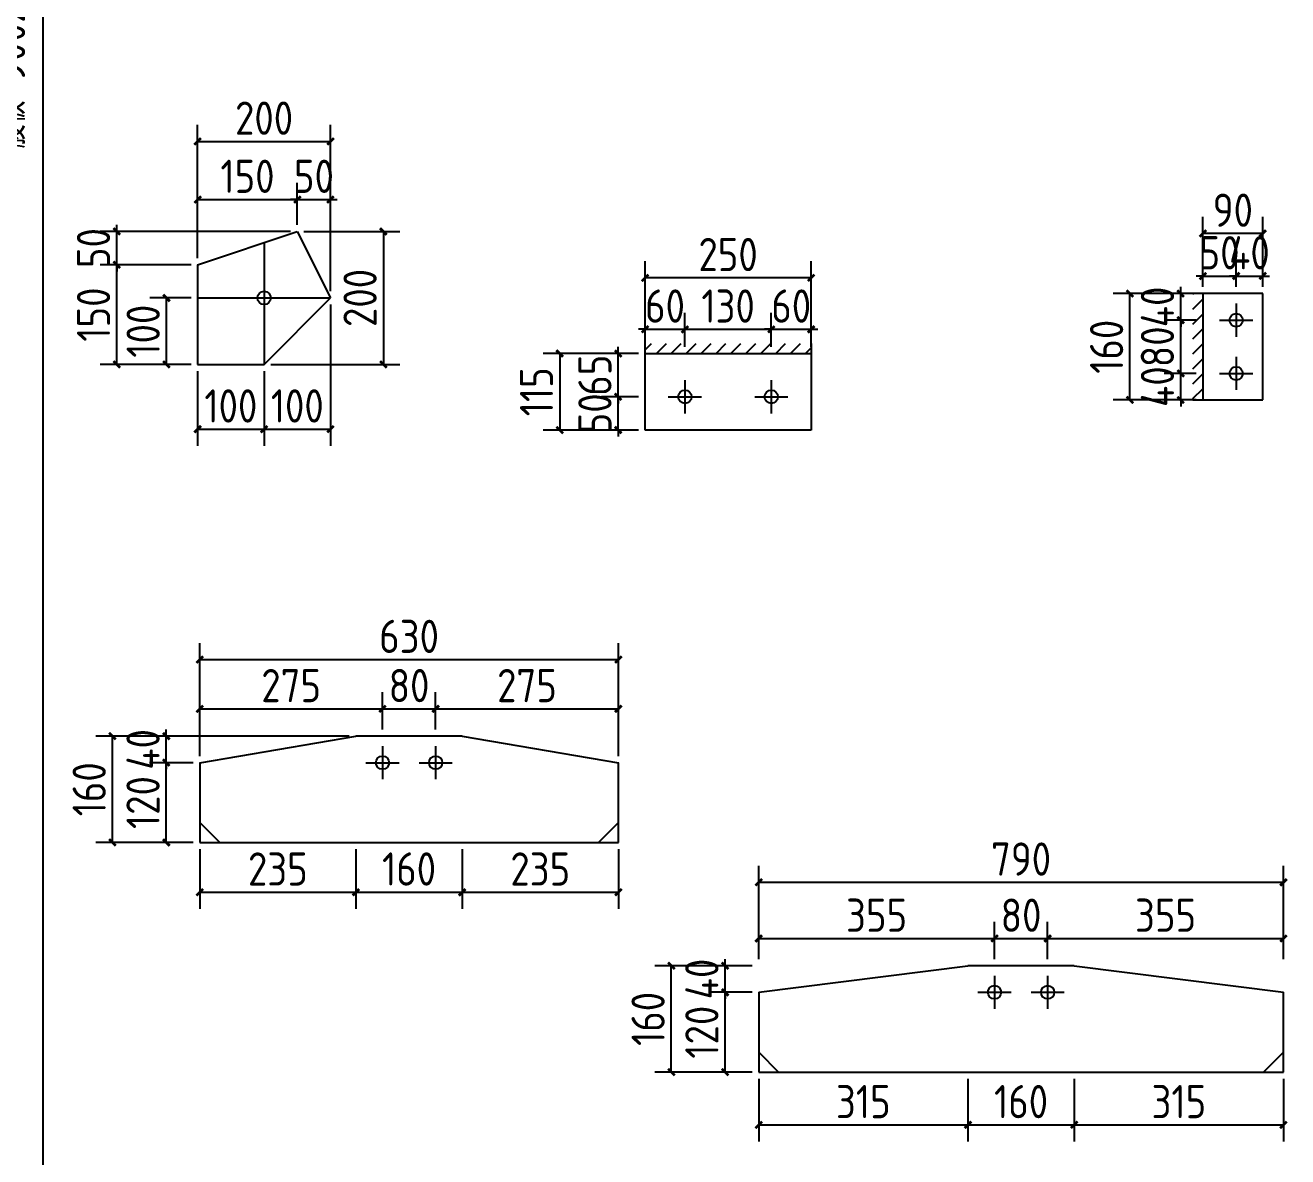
# Model space of a CAD drawing. Extents: x 411778 to 673094, y -11605 to 324395.
# Drawn here: x 463326 to 467127, y 126409 to 129814 of the extents above; entities that cross this region are included whole.
import ezdxf

# ---------------------------------------------------------------- set-up
doc = ezdxf.new("R2010")
doc.units = 0
doc.header["$LTSCALE"] = 1000
doc.header["$MEASUREMENT"] = 0
doc.styles.get("Standard").update_dxf_attribs({"font": 'gbenor.shx', "bigfont": 'gbcbig.shx'})
doc.dimstyles.get("Standard").update_dxf_attribs({"dimscale": 100, "dimtxt": 3.5, "dimasz": 1, "dimexe": 2.5, "dimexo": 3, "dimgap": 1.5, "dimtad": 1, "dimdec": 0, "dimzin": 0, "dimdsep": 46, "dimtxsty": 'Standard', "dimblk": 'ARCHTICK', "dimcen": 0.09, "dimadec": 0, "dimazin": 0, "dimtfac": 1, "dimtdec": 0, "dimtix": 1, "dimtmove": 2, "dimatfit": 3, "dimfxl": 1, "dimtolj": 1, "dimtzin": 0, "dimarcsym": 0})
pattern_1 = [(45, (0, 0), (-22.4506403, 22.4506403), [])]

# ---------------------------------------------------------------- blocks, each defined once
blk = doc.blocks.new('_ArchTick')
at = {"color": 0, "linetype": 'ByBlock', "const_width": 0.4}
blk.add_lwpolyline([(-0.5, -0.5), (0.5, 0.5)], dxfattribs=at)
blk = doc.blocks.new('*D647')
at = {"color": 3, "lineweight": -2}
for p, q in [((462861.5, 134162.5), (463479.5, 134162.5)), ((463379.5, 134162.5), (463379.5, 125160.5)), ((462861.5, 125160.5), (463479.5, 125160.5))]:
    blk.add_line(p, q, dxfattribs=at)
at = {"layer": 'Defpoints', "color": 0}
for p in [(462811.5, 134162.5), (462811.5, 125160.5), (463379.5, 125160.5)]:
    blk.add_point(p, dxfattribs=at)
at = {"color": 3, "lineweight": -2, "xscale": 40, "yscale": 40, "zscale": 40}
for p, rotation in [((463379.5, 134162.5), 90), ((463379.5, 125160.5), 270)]:
    blk.add_blockref('_ArchTick', p, dxfattribs=dict(at, rotation=rotation))
at = {"color": 0, "insert": (463276.2, 129661.5), "char_height": 100, "attachment_point": 5, "rotation": 90}
blk.add_mtext('\\A1;腹板 9002', dxfattribs=at)
blk = doc.blocks.new('*D739')
at = {"color": 3, "lineweight": -2}
for p, q in [((463825.5, 128993.5), (463701.5, 128993.5)), ((463751.5, 128793.5), (463751.5, 128993.5)), ((463825.5, 128793.5), (463701.5, 128793.5))]:
    blk.add_line(p, q, dxfattribs=at)
at = {"layer": 'Defpoints', "color": 0}
for p in [(463751.5, 128993.5), (463845.5, 128993.5), (463845.5, 128793.5)]:
    blk.add_point(p, dxfattribs=at)
at = {"color": 3, "lineweight": -2, "xscale": 20, "yscale": 20, "zscale": 20}
for p, rotation in [((463751.5, 128993.5), 90), ((463751.5, 128793.5), 270)]:
    blk.add_blockref('_ArchTick', p, dxfattribs=dict(at, rotation=rotation))
at = {"color": 0, "insert": (463681.5, 128893.5), "char_height": 100, "attachment_point": 5, "rotation": 90}
blk.add_mtext('\\A1;100', dxfattribs=at)
blk = doc.blocks.new('*D740')
at = {"color": 3, "lineweight": -2}
for p, q in [((463825.5, 129093.5), (463552, 129093.5)), ((463602, 128793.5), (463602, 129093.5)), ((463825.5, 128793.5), (463552, 128793.5))]:
    blk.add_line(p, q, dxfattribs=at)
at = {"layer": 'Defpoints', "color": 0}
for p in [(463602, 129093.5), (463845.5, 129093.5), (463845.5, 128793.5)]:
    blk.add_point(p, dxfattribs=at)
at = {"color": 3, "lineweight": -2, "xscale": 20, "yscale": 20, "zscale": 20}
for p, rotation in [((463602, 129093.5), 90), ((463602, 128793.5), 270)]:
    blk.add_blockref('_ArchTick', p, dxfattribs=dict(at, rotation=rotation))
at = {"color": 0, "insert": (463532, 128943.5), "char_height": 100, "attachment_point": 5, "rotation": 90}
blk.add_mtext('\\A1;150', dxfattribs=at)
blk = doc.blocks.new('*D735')
at = {"color": 3, "lineweight": -2}
for p, q in [((463845.5, 129113.5), (463845.5, 129339.5)), ((464145.5, 129213.5), (464145.5, 129339.5)), ((463845.5, 129289.5), (464145.5, 129289.5))]:
    blk.add_line(p, q, dxfattribs=at)
at = {"layer": 'Defpoints', "color": 0}
for p in [(464145.5, 129289.5), (464145.5, 129193.5), (463845.5, 129093.5)]:
    blk.add_point(p, dxfattribs=at)
at = {"color": 3, "lineweight": -2, "xscale": 20, "yscale": 20, "zscale": 20, "rotation": 180}
blk.add_blockref('_ArchTick', (463845.5, 129289.5), dxfattribs=at)
at = {"color": 3, "lineweight": -2, "xscale": 20, "yscale": 20, "zscale": 20}
blk.add_blockref('_ArchTick', (464145.5, 129289.5), dxfattribs=at)
at = {"color": 0, "insert": (463995.5, 129359.5), "char_height": 100, "attachment_point": 5}
blk.add_mtext('\\A1;150', dxfattribs=at)
blk = doc.blocks.new('*D736')
at = {"color": 3, "lineweight": -2}
for p, q in [((464145.5, 129213.5), (464145.5, 129339.5)), ((464245.5, 129213.5), (464245.5, 129339.5)), ((464145.5, 129289.5), (464125.5, 129289.5)), ((464145.5, 129289.5), (464245.5, 129289.5)), ((464245.5, 129289.5), (464265.5, 129289.5))]:
    blk.add_line(p, q, dxfattribs=at)
at = {"layer": 'Defpoints', "color": 0}
for p in [(464245.5, 129289.5), (464145.5, 129193.5), (464245.5, 129193.5)]:
    blk.add_point(p, dxfattribs=at)
at = {"color": 3, "lineweight": -2, "xscale": 20, "yscale": 20, "zscale": 20}
blk.add_blockref('_ArchTick', (464145.5, 129289.5), dxfattribs=at)
at = {"color": 3, "lineweight": -2, "xscale": 20, "yscale": 20, "zscale": 20, "rotation": 180}
blk.add_blockref('_ArchTick', (464245.5, 129289.5), dxfattribs=at)
at = {"color": 0, "insert": (464195.5, 129359.5), "char_height": 100, "attachment_point": 5}
blk.add_mtext('\\A1;50', dxfattribs=at)
blk = doc.blocks.new('*D737')
at = {"color": 3, "lineweight": -2}
for p, q in [((464165.5, 129193.5), (464454.5, 129193.5)), ((464404.5, 129193.5), (464404.5, 128793.5)), ((464065.5, 128793.5), (464454.5, 128793.5))]:
    blk.add_line(p, q, dxfattribs=at)
at = {"layer": 'Defpoints', "color": 0}
for p in [(464145.5, 129193.5), (464045.5, 128793.5), (464404.5, 128793.5)]:
    blk.add_point(p, dxfattribs=at)
at = {"color": 3, "lineweight": -2, "xscale": 20, "yscale": 20, "zscale": 20}
for p, rotation in [((464404.5, 129193.5), 90), ((464404.5, 128793.5), 270)]:
    blk.add_blockref('_ArchTick', p, dxfattribs=dict(at, rotation=rotation))
at = {"color": 0, "insert": (464334.5, 128993.5), "char_height": 100, "attachment_point": 5, "rotation": 90}
blk.add_mtext('\\A1;200', dxfattribs=at)
blk = doc.blocks.new('*D733')
at = {"color": 3, "lineweight": -2}
for p, q in [((463845.5, 128773.5), (463845.5, 128548.5)), ((464045.5, 128773.5), (464045.5, 128548.5)), ((463845.5, 128598.5), (464045.5, 128598.5))]:
    blk.add_line(p, q, dxfattribs=at)
at = {"layer": 'Defpoints', "color": 0}
for p in [(463845.5, 128793.5), (464045.5, 128793.5), (464045.5, 128598.5)]:
    blk.add_point(p, dxfattribs=at)
at = {"color": 3, "lineweight": -2, "xscale": 20, "yscale": 20, "zscale": 20, "rotation": 180}
blk.add_blockref('_ArchTick', (463845.5, 128598.5), dxfattribs=at)
at = {"color": 3, "lineweight": -2, "xscale": 20, "yscale": 20, "zscale": 20}
blk.add_blockref('_ArchTick', (464045.5, 128598.5), dxfattribs=at)
at = {"color": 0, "insert": (463945.5, 128668.5), "char_height": 100, "attachment_point": 5}
blk.add_mtext('\\A1;100', dxfattribs=at)
blk = doc.blocks.new('*D738')
at = {"color": 3, "lineweight": -2}
for p, q in [((464245.5, 128973.5), (464245.5, 128548.5)), ((464045.5, 128773.5), (464045.5, 128548.5)), ((464045.5, 128598.5), (464245.5, 128598.5))]:
    blk.add_line(p, q, dxfattribs=at)
at = {"layer": 'Defpoints', "color": 0}
for p in [(464245.5, 128993.5), (464045.5, 128793.5), (464245.5, 128598.5)]:
    blk.add_point(p, dxfattribs=at)
at = {"color": 3, "lineweight": -2, "xscale": 20, "yscale": 20, "zscale": 20, "rotation": 180}
blk.add_blockref('_ArchTick', (464045.5, 128598.5), dxfattribs=at)
at = {"color": 3, "lineweight": -2, "xscale": 20, "yscale": 20, "zscale": 20}
blk.add_blockref('_ArchTick', (464245.5, 128598.5), dxfattribs=at)
at = {"color": 0, "insert": (464145.5, 128668.5), "char_height": 100, "attachment_point": 5}
blk.add_mtext('\\A1;100', dxfattribs=at)
blk = doc.blocks.new('*D734')
at = {"color": 3, "lineweight": -2}
for p, q in [((463845.5, 129113.5), (463845.5, 129514.5)), ((464245.5, 129013.5), (464245.5, 129514.5)), ((463845.5, 129464.5), (464245.5, 129464.5))]:
    blk.add_line(p, q, dxfattribs=at)
at = {"layer": 'Defpoints', "color": 0}
for p in [(464245.5, 129464.5), (463845.5, 129093.5), (464245.5, 128993.5)]:
    blk.add_point(p, dxfattribs=at)
at = {"color": 3, "lineweight": -2, "xscale": 20, "yscale": 20, "zscale": 20, "rotation": 180}
blk.add_blockref('_ArchTick', (463845.5, 129464.5), dxfattribs=at)
at = {"color": 3, "lineweight": -2, "xscale": 20, "yscale": 20, "zscale": 20}
blk.add_blockref('_ArchTick', (464245.5, 129464.5), dxfattribs=at)
at = {"color": 0, "insert": (464045.5, 129534.5), "char_height": 100, "attachment_point": 5}
blk.add_mtext('\\A1;200', dxfattribs=at)
blk = doc.blocks.new('*D741')
at = {"color": 3, "lineweight": -2}
for p, q in [((464125.5, 129193.5), (463552, 129193.5)), ((463602, 129193.5), (463602, 129213.5)), ((463602, 129093.5), (463602, 129193.5)), ((463825.5, 129093.5), (463552, 129093.5)), ((463602, 129093.5), (463602, 129073.5))]:
    blk.add_line(p, q, dxfattribs=at)
at = {"layer": 'Defpoints', "color": 0}
for p in [(463602, 129193.5), (464145.5, 129193.5), (463845.5, 129093.5)]:
    blk.add_point(p, dxfattribs=at)
at = {"color": 3, "lineweight": -2, "xscale": 20, "yscale": 20, "zscale": 20}
for p, rotation in [((463602, 129193.5), 270), ((463602, 129093.5), 90)]:
    blk.add_blockref('_ArchTick', p, dxfattribs=dict(at, rotation=rotation))
at = {"color": 0, "insert": (463532, 129143.5), "char_height": 100, "attachment_point": 5, "rotation": 90}
blk.add_mtext('\\A1;50', dxfattribs=at)
blk = doc.blocks.new('*D758')
at = {"color": 3, "lineweight": -2}
for p, q in [((465111.5, 128696.1), (465111.5, 128716.1)), ((465172.5, 128696.1), (465061.5, 128696.1)), ((465111.5, 128596.1), (465111.5, 128696.1)), ((465172.5, 128596.1), (465061.5, 128596.1)), ((465111.5, 128596.1), (465111.5, 128576.1))]:
    blk.add_line(p, q, dxfattribs=at)
at = {"layer": 'Defpoints', "color": 0}
for p in [(465111.5, 128696.1), (465192.5, 128696.1), (465192.5, 128596.1)]:
    blk.add_point(p, dxfattribs=at)
at = {"color": 3, "lineweight": -2, "xscale": 20, "yscale": 20, "zscale": 20}
for p, rotation in [((465111.5, 128696.1), 270), ((465111.5, 128596.1), 90)]:
    blk.add_blockref('_ArchTick', p, dxfattribs=dict(at, rotation=rotation))
at = {"color": 0, "insert": (465041.5, 128646.1), "char_height": 100, "attachment_point": 5, "rotation": 90}
blk.add_mtext('\\A1;50', dxfattribs=at)
blk = doc.blocks.new('*D759')
at = {"color": 3, "lineweight": -2}
for p, q in [((465172.5, 128826.1), (465061.5, 128826.1)), ((465111.5, 128826.1), (465111.5, 128846.1)), ((465111.5, 128696.1), (465111.5, 128826.1)), ((465172.5, 128696.1), (465061.5, 128696.1)), ((465111.5, 128696.1), (465111.5, 128676.1))]:
    blk.add_line(p, q, dxfattribs=at)
at = {"layer": 'Defpoints', "color": 0}
for p in [(465111.5, 128826.1), (465192.5, 128826.1), (465192.5, 128696.1)]:
    blk.add_point(p, dxfattribs=at)
at = {"color": 3, "lineweight": -2, "xscale": 20, "yscale": 20, "zscale": 20}
for p, rotation in [((465111.5, 128826.1), 270), ((465111.5, 128696.1), 90)]:
    blk.add_blockref('_ArchTick', p, dxfattribs=dict(at, rotation=rotation))
at = {"color": 0, "insert": (465041.5, 128761.1), "char_height": 100, "attachment_point": 5, "rotation": 90}
blk.add_mtext('\\A1;65', dxfattribs=at)
blk = doc.blocks.new('*D760')
at = {"color": 3, "lineweight": -2}
for p, q in [((465172.5, 128826.1), (464885.5, 128826.1)), ((464935.5, 128826.1), (464935.5, 128596.1)), ((465172.5, 128596.1), (464885.5, 128596.1))]:
    blk.add_line(p, q, dxfattribs=at)
at = {"layer": 'Defpoints', "color": 0}
for p in [(465192.5, 128826.1), (464935.5, 128596.1), (465192.5, 128596.1)]:
    blk.add_point(p, dxfattribs=at)
at = {"color": 3, "lineweight": -2, "xscale": 20, "yscale": 20, "zscale": 20}
for p, rotation in [((464935.5, 128826.1), 90), ((464935.5, 128596.1), 270)]:
    blk.add_blockref('_ArchTick', p, dxfattribs=dict(at, rotation=rotation))
at = {"color": 0, "insert": (464865.5, 128711.1), "char_height": 100, "attachment_point": 5, "rotation": 90}
blk.add_mtext('\\A1;115', dxfattribs=at)
blk = doc.blocks.new('*D756')
at = {"color": 3, "lineweight": -2}
for p, q in [((465192.5, 128846.1), (465192.5, 128949.1)), ((465312.5, 128846.1), (465312.5, 128949.1)), ((465192.5, 128899.1), (465172.5, 128899.1)), ((465192.5, 128899.1), (465312.5, 128899.1)), ((465312.5, 128899.1), (465332.5, 128899.1))]:
    blk.add_line(p, q, dxfattribs=at)
at = {"layer": 'Defpoints', "color": 0}
for p in [(465312.5, 128899.1), (465192.5, 128826.1), (465312.5, 128826.1)]:
    blk.add_point(p, dxfattribs=at)
at = {"color": 3, "lineweight": -2, "xscale": 20, "yscale": 20, "zscale": 20}
blk.add_blockref('_ArchTick', (465192.5, 128899.1), dxfattribs=at)
at = {"color": 3, "lineweight": -2, "xscale": 20, "yscale": 20, "zscale": 20, "rotation": 180}
blk.add_blockref('_ArchTick', (465312.5, 128899.1), dxfattribs=at)
at = {"color": 0, "insert": (465252.5, 128969.1), "char_height": 100, "attachment_point": 5}
blk.add_mtext('\\A1;60', dxfattribs=at)
blk = doc.blocks.new('*D757')
at = {"color": 3, "lineweight": -2}
for p, q in [((465312.5, 128846.1), (465312.5, 128949.1)), ((465572.5, 128846.1), (465572.5, 128949.1)), ((465312.5, 128899.1), (465572.5, 128899.1))]:
    blk.add_line(p, q, dxfattribs=at)
at = {"layer": 'Defpoints', "color": 0}
for p in [(465572.5, 128899.1), (465312.5, 128826.1), (465572.5, 128826.1)]:
    blk.add_point(p, dxfattribs=at)
at = {"color": 3, "lineweight": -2, "xscale": 20, "yscale": 20, "zscale": 20, "rotation": 180}
blk.add_blockref('_ArchTick', (465312.5, 128899.1), dxfattribs=at)
at = {"color": 3, "lineweight": -2, "xscale": 20, "yscale": 20, "zscale": 20}
blk.add_blockref('_ArchTick', (465572.5, 128899.1), dxfattribs=at)
at = {"color": 0, "insert": (465442.5, 128969.1), "char_height": 100, "attachment_point": 5}
blk.add_mtext('\\A1;130', dxfattribs=at)
blk = doc.blocks.new('*D761')
at = {"color": 3, "lineweight": -2}
for p, q in [((465572.5, 128846.1), (465572.5, 128949.1)), ((465692.5, 128846.1), (465692.5, 128949.1)), ((465572.5, 128899.1), (465552.5, 128899.1)), ((465572.5, 128899.1), (465692.5, 128899.1)), ((465692.5, 128899.1), (465712.5, 128899.1))]:
    blk.add_line(p, q, dxfattribs=at)
at = {"layer": 'Defpoints', "color": 0}
for p in [(465692.5, 128899.1), (465572.5, 128826.1), (465692.5, 128826.1)]:
    blk.add_point(p, dxfattribs=at)
at = {"color": 3, "lineweight": -2, "xscale": 20, "yscale": 20, "zscale": 20}
blk.add_blockref('_ArchTick', (465572.5, 128899.1), dxfattribs=at)
at = {"color": 3, "lineweight": -2, "xscale": 20, "yscale": 20, "zscale": 20, "rotation": 180}
blk.add_blockref('_ArchTick', (465692.5, 128899.1), dxfattribs=at)
at = {"color": 0, "insert": (465632.5, 128969.1), "char_height": 100, "attachment_point": 5}
blk.add_mtext('\\A1;60', dxfattribs=at)
blk = doc.blocks.new('*D762')
at = {"color": 3, "lineweight": -2}
for p, q in [((465192.5, 128846.1), (465192.5, 129104.1)), ((465692.5, 128846.1), (465692.5, 129104.1)), ((465692.5, 129054.1), (465192.5, 129054.1))]:
    blk.add_line(p, q, dxfattribs=at)
at = {"layer": 'Defpoints', "color": 0}
for p in [(465192.5, 129054.1), (465192.5, 128826.1), (465692.5, 128826.1)]:
    blk.add_point(p, dxfattribs=at)
at = {"color": 3, "lineweight": -2, "xscale": 20, "yscale": 20, "zscale": 20, "rotation": 180}
blk.add_blockref('_ArchTick', (465192.5, 129054.1), dxfattribs=at)
at = {"color": 3, "lineweight": -2, "xscale": 20, "yscale": 20, "zscale": 20}
blk.add_blockref('_ArchTick', (465692.5, 129054.1), dxfattribs=at)
at = {"color": 0, "insert": (465442.5, 129124.1), "char_height": 100, "attachment_point": 5}
blk.add_mtext('\\A1;250', dxfattribs=at)
blk = doc.blocks.new('*D772')
at = {"color": 3, "lineweight": -2}
for p, q in [((466805, 128766.5), (466805, 128786.5)), ((466852, 128766.5), (466755, 128766.5)), ((466805, 128686.5), (466805, 128766.5)), ((466852, 128686.5), (466755, 128686.5)), ((466805, 128686.5), (466805, 128666.5))]:
    blk.add_line(p, q, dxfattribs=at)
at = {"layer": 'Defpoints', "color": 0}
for p in [(466805, 128766.5), (466872, 128766.5), (466872, 128686.5)]:
    blk.add_point(p, dxfattribs=at)
at = {"color": 3, "lineweight": -2, "xscale": 20, "yscale": 20, "zscale": 20}
for p, rotation in [((466805, 128766.5), 270), ((466805, 128686.5), 90)]:
    blk.add_blockref('_ArchTick', p, dxfattribs=dict(at, rotation=rotation))
at = {"color": 0, "insert": (466735, 128726.5), "char_height": 100, "attachment_point": 5, "rotation": 90}
blk.add_mtext('\\A1;40', dxfattribs=at)
blk = doc.blocks.new('*D770')
at = {"color": 3, "lineweight": -2}
for p, q in [((466852, 128926.5), (466755, 128926.5)), ((466805, 128766.5), (466805, 128926.5)), ((466852, 128766.5), (466755, 128766.5))]:
    blk.add_line(p, q, dxfattribs=at)
at = {"layer": 'Defpoints', "color": 0}
for p in [(466805, 128926.5), (466872, 128926.5), (466872, 128766.5)]:
    blk.add_point(p, dxfattribs=at)
at = {"color": 3, "lineweight": -2, "xscale": 20, "yscale": 20, "zscale": 20}
for p, rotation in [((466805, 128926.5), 90), ((466805, 128766.5), 270)]:
    blk.add_blockref('_ArchTick', p, dxfattribs=dict(at, rotation=rotation))
at = {"color": 0, "insert": (466735, 128846.5), "char_height": 100, "attachment_point": 5, "rotation": 90}
blk.add_mtext('\\A1;80', dxfattribs=at)
blk = doc.blocks.new('*D773')
at = {"color": 3, "lineweight": -2}
for p, q in [((466852, 129006.5), (466755, 129006.5)), ((466805, 129006.5), (466805, 129026.5)), ((466805, 128926.5), (466805, 129006.5)), ((466852, 128926.5), (466755, 128926.5)), ((466805, 128926.5), (466805, 128906.5))]:
    blk.add_line(p, q, dxfattribs=at)
at = {"layer": 'Defpoints', "color": 0}
for p in [(466805, 129006.5), (466872, 129006.5), (466872, 128926.5)]:
    blk.add_point(p, dxfattribs=at)
at = {"color": 3, "lineweight": -2, "xscale": 20, "yscale": 20, "zscale": 20}
for p, rotation in [((466805, 129006.5), 270), ((466805, 128926.5), 90)]:
    blk.add_blockref('_ArchTick', p, dxfattribs=dict(at, rotation=rotation))
at = {"color": 0, "insert": (466735, 128966.5), "char_height": 100, "attachment_point": 5, "rotation": 90}
blk.add_mtext('\\A1;40', dxfattribs=at)
blk = doc.blocks.new('*D774')
at = {"color": 3, "lineweight": -2}
for p, q in [((466852, 129006.5), (466602, 129006.5)), ((466652, 128686.5), (466652, 129006.5)), ((466852, 128686.5), (466602, 128686.5))]:
    blk.add_line(p, q, dxfattribs=at)
at = {"layer": 'Defpoints', "color": 0}
for p in [(466652, 129006.5), (466872, 129006.5), (466872, 128686.5)]:
    blk.add_point(p, dxfattribs=at)
at = {"color": 3, "lineweight": -2, "xscale": 20, "yscale": 20, "zscale": 20}
for p, rotation in [((466652, 129006.5), 90), ((466652, 128686.5), 270)]:
    blk.add_blockref('_ArchTick', p, dxfattribs=dict(at, rotation=rotation))
at = {"color": 0, "insert": (466582, 128846.5), "char_height": 100, "attachment_point": 5, "rotation": 90}
blk.add_mtext('\\A1;160', dxfattribs=at)
blk = doc.blocks.new('*D771')
at = {"color": 3, "lineweight": -2}
for p, q in [((466872, 129026.5), (466872, 129109.5)), ((466972, 129026.5), (466972, 129109.5)), ((466872, 129059.5), (466852, 129059.5)), ((466872, 129059.5), (466972, 129059.5)), ((466972, 129059.5), (466992, 129059.5))]:
    blk.add_line(p, q, dxfattribs=at)
at = {"layer": 'Defpoints', "color": 0}
for p in [(466972, 129059.5), (466872, 129006.5), (466972, 129006.5)]:
    blk.add_point(p, dxfattribs=at)
at = {"color": 3, "lineweight": -2, "xscale": 20, "yscale": 20, "zscale": 20}
blk.add_blockref('_ArchTick', (466872, 129059.5), dxfattribs=at)
at = {"color": 3, "lineweight": -2, "xscale": 20, "yscale": 20, "zscale": 20, "rotation": 180}
blk.add_blockref('_ArchTick', (466972, 129059.5), dxfattribs=at)
at = {"color": 0, "insert": (466922, 129129.5), "char_height": 100, "attachment_point": 5}
blk.add_mtext('\\A1;50', dxfattribs=at)
blk = doc.blocks.new('*D775')
at = {"color": 3, "lineweight": -2}
for p, q in [((466972, 129026.5), (466972, 129109.5)), ((467052, 129026.5), (467052, 129109.5)), ((466972, 129059.5), (466952, 129059.5)), ((466972, 129059.5), (467052, 129059.5)), ((467052, 129059.5), (467072, 129059.5))]:
    blk.add_line(p, q, dxfattribs=at)
at = {"layer": 'Defpoints', "color": 0}
for p in [(467052, 129059.5), (466972, 129006.5), (467052, 129006.5)]:
    blk.add_point(p, dxfattribs=at)
at = {"color": 3, "lineweight": -2, "xscale": 20, "yscale": 20, "zscale": 20}
blk.add_blockref('_ArchTick', (466972, 129059.5), dxfattribs=at)
at = {"color": 3, "lineweight": -2, "xscale": 20, "yscale": 20, "zscale": 20, "rotation": 180}
blk.add_blockref('_ArchTick', (467052, 129059.5), dxfattribs=at)
at = {"color": 0, "insert": (467012, 129129.5), "char_height": 100, "attachment_point": 5}
blk.add_mtext('\\A1;40', dxfattribs=at)
blk = doc.blocks.new('*D776')
at = {"color": 3, "lineweight": -2}
for p, q in [((466872, 129026.5), (466872, 129237.5)), ((467052, 129026.5), (467052, 129237.5)), ((467052, 129187.5), (466872, 129187.5))]:
    blk.add_line(p, q, dxfattribs=at)
at = {"layer": 'Defpoints', "color": 0}
for p in [(466872, 129187.5), (466872, 129006.5), (467052, 129006.5)]:
    blk.add_point(p, dxfattribs=at)
at = {"color": 3, "lineweight": -2, "xscale": 20, "yscale": 20, "zscale": 20, "rotation": 180}
blk.add_blockref('_ArchTick', (466872, 129187.5), dxfattribs=at)
at = {"color": 3, "lineweight": -2, "xscale": 20, "yscale": 20, "zscale": 20}
blk.add_blockref('_ArchTick', (467052, 129187.5), dxfattribs=at)
at = {"color": 0, "insert": (466962, 129257.5), "char_height": 100, "attachment_point": 5}
blk.add_mtext('\\A1;90', dxfattribs=at)
blk = doc.blocks.new('*D2388')
at = {"color": 3, "lineweight": -2}
for p, q in [((463832, 127595), (463701, 127595)), ((463751, 127355), (463751, 127595)), ((463832, 127355), (463701, 127355))]:
    blk.add_line(p, q, dxfattribs=at)
at = {"layer": 'Defpoints', "color": 0}
for p in [(463751, 127595), (463852, 127595), (463852, 127355)]:
    blk.add_point(p, dxfattribs=at)
at = {"color": 3, "lineweight": -2, "xscale": 20, "yscale": 20, "zscale": 20}
for p, rotation in [((463751, 127595), 90), ((463751, 127355), 270)]:
    blk.add_blockref('_ArchTick', p, dxfattribs=dict(at, rotation=rotation))
at = {"color": 0, "insert": (463681, 127475), "char_height": 100, "attachment_point": 5, "rotation": 90}
blk.add_mtext('\\A1;120', dxfattribs=at)
blk = doc.blocks.new('*D2389')
at = {"color": 3, "lineweight": -2}
for p, q in [((464302, 127675), (463701, 127675)), ((463751, 127675), (463751, 127695)), ((463751, 127595), (463751, 127675)), ((463832, 127595), (463701, 127595)), ((463751, 127595), (463751, 127575))]:
    blk.add_line(p, q, dxfattribs=at)
at = {"layer": 'Defpoints', "color": 0}
for p in [(463751, 127675), (464322, 127675), (463852, 127595)]:
    blk.add_point(p, dxfattribs=at)
at = {"color": 3, "lineweight": -2, "xscale": 20, "yscale": 20, "zscale": 20}
for p, rotation in [((463751, 127675), 270), ((463751, 127595), 90)]:
    blk.add_blockref('_ArchTick', p, dxfattribs=dict(at, rotation=rotation))
at = {"color": 0, "insert": (463681, 127635), "char_height": 100, "attachment_point": 5, "rotation": 90}
blk.add_mtext('\\A1;40', dxfattribs=at)
blk = doc.blocks.new('*D2383')
at = {"color": 3, "lineweight": -2}
for p, q in [((463852, 127695), (463852, 127807)), ((464402, 127695), (464402, 127807)), ((463852, 127757), (464402, 127757))]:
    blk.add_line(p, q, dxfattribs=at)
at = {"layer": 'Defpoints', "color": 0}
for p in [(464402, 127757), (463852, 127675), (464402, 127675)]:
    blk.add_point(p, dxfattribs=at)
at = {"color": 3, "lineweight": -2, "xscale": 20, "yscale": 20, "zscale": 20, "rotation": 180}
blk.add_blockref('_ArchTick', (463852, 127757), dxfattribs=at)
at = {"color": 3, "lineweight": -2, "xscale": 20, "yscale": 20, "zscale": 20}
blk.add_blockref('_ArchTick', (464402, 127757), dxfattribs=at)
at = {"color": 0, "insert": (464127, 127827), "char_height": 100, "attachment_point": 5}
blk.add_mtext('\\A1;275', dxfattribs=at)
blk = doc.blocks.new('*D2384')
at = {"color": 3, "lineweight": -2}
for p, q in [((464402, 127695), (464402, 127807)), ((464562, 127695), (464562, 127807)), ((464402, 127757), (464562, 127757))]:
    blk.add_line(p, q, dxfattribs=at)
at = {"layer": 'Defpoints', "color": 0}
for p in [(464562, 127757), (464402, 127675), (464562, 127675)]:
    blk.add_point(p, dxfattribs=at)
at = {"color": 3, "lineweight": -2, "xscale": 20, "yscale": 20, "zscale": 20, "rotation": 180}
blk.add_blockref('_ArchTick', (464402, 127757), dxfattribs=at)
at = {"color": 3, "lineweight": -2, "xscale": 20, "yscale": 20, "zscale": 20}
blk.add_blockref('_ArchTick', (464562, 127757), dxfattribs=at)
at = {"color": 0, "insert": (464482, 127827), "char_height": 100, "attachment_point": 5}
blk.add_mtext('\\A1;80', dxfattribs=at)
blk = doc.blocks.new('*D2385')
at = {"color": 3, "lineweight": -2}
for p, q in [((464562, 127695), (464562, 127807)), ((465112, 127615), (465112, 127807)), ((464562, 127757), (465112, 127757))]:
    blk.add_line(p, q, dxfattribs=at)
at = {"layer": 'Defpoints', "color": 0}
for p in [(465112, 127757), (464562, 127675), (465112, 127595)]:
    blk.add_point(p, dxfattribs=at)
at = {"color": 3, "lineweight": -2, "xscale": 20, "yscale": 20, "zscale": 20, "rotation": 180}
blk.add_blockref('_ArchTick', (464562, 127757), dxfattribs=at)
at = {"color": 3, "lineweight": -2, "xscale": 20, "yscale": 20, "zscale": 20}
blk.add_blockref('_ArchTick', (465112, 127757), dxfattribs=at)
at = {"color": 0, "insert": (464837, 127827), "char_height": 100, "attachment_point": 5}
blk.add_mtext('\\A1;275', dxfattribs=at)
blk = doc.blocks.new('*D2390')
at = {"color": 3, "lineweight": -2}
for p, q in [((463832, 127675), (463539, 127675)), ((463589, 127355), (463589, 127675)), ((463832, 127355), (463539, 127355))]:
    blk.add_line(p, q, dxfattribs=at)
at = {"layer": 'Defpoints', "color": 0}
for p in [(463589, 127675), (463852, 127675), (463852, 127355)]:
    blk.add_point(p, dxfattribs=at)
at = {"color": 3, "lineweight": -2, "xscale": 20, "yscale": 20, "zscale": 20}
for p, rotation in [((463589, 127675), 90), ((463589, 127355), 270)]:
    blk.add_blockref('_ArchTick', p, dxfattribs=dict(at, rotation=rotation))
at = {"color": 0, "insert": (463519, 127515), "char_height": 100, "attachment_point": 5, "rotation": 90}
blk.add_mtext('\\A1;160', dxfattribs=at)
blk = doc.blocks.new('*D2381')
at = {"color": 3, "lineweight": -2}
for p, q in [((463852, 127335), (463852, 127155.1)), ((464322, 127335), (464322, 127155.1)), ((463852, 127205.1), (464322, 127205.1))]:
    blk.add_line(p, q, dxfattribs=at)
at = {"layer": 'Defpoints', "color": 0}
for p in [(463852, 127355), (464322, 127355), (464322, 127205.1)]:
    blk.add_point(p, dxfattribs=at)
at = {"color": 3, "lineweight": -2, "xscale": 20, "yscale": 20, "zscale": 20, "rotation": 180}
blk.add_blockref('_ArchTick', (463852, 127205.1), dxfattribs=at)
at = {"color": 3, "lineweight": -2, "xscale": 20, "yscale": 20, "zscale": 20}
blk.add_blockref('_ArchTick', (464322, 127205.1), dxfattribs=at)
at = {"color": 0, "insert": (464087, 127275.1), "char_height": 100, "attachment_point": 5}
blk.add_mtext('\\A1;235', dxfattribs=at)
blk = doc.blocks.new('*D2382')
at = {"color": 3, "lineweight": -2}
for p, q in [((464322, 127335), (464322, 127155.1)), ((464642, 127335), (464642, 127155.1)), ((464322, 127205.1), (464642, 127205.1))]:
    blk.add_line(p, q, dxfattribs=at)
at = {"layer": 'Defpoints', "color": 0}
for p in [(464322, 127355), (464642, 127355), (464642, 127205.1)]:
    blk.add_point(p, dxfattribs=at)
at = {"color": 3, "lineweight": -2, "xscale": 20, "yscale": 20, "zscale": 20, "rotation": 180}
blk.add_blockref('_ArchTick', (464322, 127205.1), dxfattribs=at)
at = {"color": 3, "lineweight": -2, "xscale": 20, "yscale": 20, "zscale": 20}
blk.add_blockref('_ArchTick', (464642, 127205.1), dxfattribs=at)
at = {"color": 0, "insert": (464482, 127275.1), "char_height": 100, "attachment_point": 5}
blk.add_mtext('\\A1;160', dxfattribs=at)
blk = doc.blocks.new('*D2386')
at = {"color": 3, "lineweight": -2}
for p, q in [((464642, 127335), (464642, 127155.1)), ((465112, 127335), (465112, 127155.1)), ((464642, 127205.1), (465112, 127205.1))]:
    blk.add_line(p, q, dxfattribs=at)
at = {"layer": 'Defpoints', "color": 0}
for p in [(464642, 127355), (465112, 127355), (465112, 127205.1)]:
    blk.add_point(p, dxfattribs=at)
at = {"color": 3, "lineweight": -2, "xscale": 20, "yscale": 20, "zscale": 20, "rotation": 180}
blk.add_blockref('_ArchTick', (464642, 127205.1), dxfattribs=at)
at = {"color": 3, "lineweight": -2, "xscale": 20, "yscale": 20, "zscale": 20}
blk.add_blockref('_ArchTick', (465112, 127205.1), dxfattribs=at)
at = {"color": 0, "insert": (464877, 127275.1), "char_height": 100, "attachment_point": 5}
blk.add_mtext('\\A1;235', dxfattribs=at)
blk = doc.blocks.new('*D2387')
at = {"color": 3, "lineweight": -2}
for p, q in [((463852, 127615), (463852, 127955.1)), ((465112, 127615), (465112, 127955.1)), ((463852, 127905.1), (465112, 127905.1))]:
    blk.add_line(p, q, dxfattribs=at)
at = {"layer": 'Defpoints', "color": 0}
for p in [(465112, 127905.1), (463852, 127595), (465112, 127595)]:
    blk.add_point(p, dxfattribs=at)
at = {"color": 3, "lineweight": -2, "xscale": 20, "yscale": 20, "zscale": 20, "rotation": 180}
blk.add_blockref('_ArchTick', (463852, 127905.1), dxfattribs=at)
at = {"color": 3, "lineweight": -2, "xscale": 20, "yscale": 20, "zscale": 20}
blk.add_blockref('_ArchTick', (465112, 127905.1), dxfattribs=at)
at = {"color": 0, "insert": (464482, 127975.1), "char_height": 100, "attachment_point": 5}
blk.add_mtext('\\A1;630', dxfattribs=at)
blk = doc.blocks.new('*D2399')
at = {"color": 3, "lineweight": -2}
for p, q in [((465514.5, 126904), (465383.5, 126904)), ((465433.5, 126664), (465433.5, 126904)), ((465514.5, 126664), (465383.5, 126664))]:
    blk.add_line(p, q, dxfattribs=at)
at = {"layer": 'Defpoints', "color": 0}
for p in [(465433.5, 126904), (465534.5, 126904), (465534.5, 126664)]:
    blk.add_point(p, dxfattribs=at)
at = {"color": 3, "lineweight": -2, "xscale": 20, "yscale": 20, "zscale": 20}
for p, rotation in [((465433.5, 126904), 90), ((465433.5, 126664), 270)]:
    blk.add_blockref('_ArchTick', p, dxfattribs=dict(at, rotation=rotation))
at = {"color": 0, "insert": (465363.5, 126784), "char_height": 100, "attachment_point": 5, "rotation": 90}
blk.add_mtext('\\A1;120', dxfattribs=at)
blk = doc.blocks.new('*D2393')
at = {"color": 3, "lineweight": -2}
for p, q in [((465433.5, 126984), (465433.5, 127004)), ((465514.5, 126984), (465383.5, 126984)), ((465433.5, 126904), (465433.5, 126984)), ((465514.5, 126904), (465383.5, 126904)), ((465433.5, 126904), (465433.5, 126884))]:
    blk.add_line(p, q, dxfattribs=at)
at = {"layer": 'Defpoints', "color": 0}
for p in [(465433.5, 126984), (465534.5, 126984), (465534.5, 126904)]:
    blk.add_point(p, dxfattribs=at)
at = {"color": 3, "lineweight": -2, "xscale": 20, "yscale": 20, "zscale": 20}
for p, rotation in [((465433.5, 126984), 270), ((465433.5, 126904), 90)]:
    blk.add_blockref('_ArchTick', p, dxfattribs=dict(at, rotation=rotation))
at = {"color": 0, "insert": (465363.5, 126944), "char_height": 100, "attachment_point": 5, "rotation": 90}
blk.add_mtext('\\A1;40', dxfattribs=at)
blk = doc.blocks.new('*D2394')
at = {"color": 3, "lineweight": -2}
for p, q in [((465534.5, 127004), (465534.5, 127116)), ((466244.5, 127004), (466244.5, 127116)), ((465534.5, 127066), (466244.5, 127066))]:
    blk.add_line(p, q, dxfattribs=at)
at = {"layer": 'Defpoints', "color": 0}
for p in [(466244.5, 127066), (465534.5, 126984), (466244.5, 126984)]:
    blk.add_point(p, dxfattribs=at)
at = {"color": 3, "lineweight": -2, "xscale": 20, "yscale": 20, "zscale": 20, "rotation": 180}
blk.add_blockref('_ArchTick', (465534.5, 127066), dxfattribs=at)
at = {"color": 3, "lineweight": -2, "xscale": 20, "yscale": 20, "zscale": 20}
blk.add_blockref('_ArchTick', (466244.5, 127066), dxfattribs=at)
at = {"color": 0, "insert": (465889.5, 127136), "char_height": 100, "attachment_point": 5}
blk.add_mtext('\\A1;355', dxfattribs=at)
blk = doc.blocks.new('*D2395')
at = {"color": 3, "lineweight": -2}
for p, q in [((466244.5, 127004), (466244.5, 127116)), ((466404.5, 127004), (466404.5, 127116)), ((466244.5, 127066), (466404.5, 127066))]:
    blk.add_line(p, q, dxfattribs=at)
at = {"layer": 'Defpoints', "color": 0}
for p in [(466404.5, 127066), (466244.5, 126984), (466404.5, 126984)]:
    blk.add_point(p, dxfattribs=at)
at = {"color": 3, "lineweight": -2, "xscale": 20, "yscale": 20, "zscale": 20, "rotation": 180}
blk.add_blockref('_ArchTick', (466244.5, 127066), dxfattribs=at)
at = {"color": 3, "lineweight": -2, "xscale": 20, "yscale": 20, "zscale": 20}
blk.add_blockref('_ArchTick', (466404.5, 127066), dxfattribs=at)
at = {"color": 0, "insert": (466324.5, 127136), "char_height": 100, "attachment_point": 5}
blk.add_mtext('\\A1;80', dxfattribs=at)
blk = doc.blocks.new('*D2396')
at = {"color": 3, "lineweight": -2}
for p, q in [((466404.5, 127004), (466404.5, 127116)), ((467114.5, 127004), (467114.5, 127116)), ((466404.5, 127066), (467114.5, 127066))]:
    blk.add_line(p, q, dxfattribs=at)
at = {"layer": 'Defpoints', "color": 0}
for p in [(467114.5, 127066), (466404.5, 126984), (467114.5, 126984)]:
    blk.add_point(p, dxfattribs=at)
at = {"color": 3, "lineweight": -2, "xscale": 20, "yscale": 20, "zscale": 20, "rotation": 180}
blk.add_blockref('_ArchTick', (466404.5, 127066), dxfattribs=at)
at = {"color": 3, "lineweight": -2, "xscale": 20, "yscale": 20, "zscale": 20}
blk.add_blockref('_ArchTick', (467114.5, 127066), dxfattribs=at)
at = {"color": 0, "insert": (466759.5, 127136), "char_height": 100, "attachment_point": 5}
blk.add_mtext('\\A1;355', dxfattribs=at)
blk = doc.blocks.new('*D2400')
at = {"color": 3, "lineweight": -2}
for p, q in [((465514.5, 126984), (465221.5, 126984)), ((465271.5, 126664), (465271.5, 126984)), ((465514.5, 126664), (465221.5, 126664))]:
    blk.add_line(p, q, dxfattribs=at)
at = {"layer": 'Defpoints', "color": 0}
for p in [(465271.5, 126984), (465534.5, 126984), (465534.5, 126664)]:
    blk.add_point(p, dxfattribs=at)
at = {"color": 3, "lineweight": -2, "xscale": 20, "yscale": 20, "zscale": 20}
for p, rotation in [((465271.5, 126984), 90), ((465271.5, 126664), 270)]:
    blk.add_blockref('_ArchTick', p, dxfattribs=dict(at, rotation=rotation))
at = {"color": 0, "insert": (465201.5, 126824), "char_height": 100, "attachment_point": 5, "rotation": 90}
blk.add_mtext('\\A1;160', dxfattribs=at)
blk = doc.blocks.new('*D2397')
at = {"color": 3, "lineweight": -2}
for p, q in [((465534.5, 127004), (465534.5, 127285)), ((467114.5, 127004), (467114.5, 127285)), ((465534.5, 127235), (467114.5, 127235))]:
    blk.add_line(p, q, dxfattribs=at)
at = {"layer": 'Defpoints', "color": 0}
for p in [(467114.5, 127235), (465534.5, 126984), (467114.5, 126984)]:
    blk.add_point(p, dxfattribs=at)
at = {"color": 3, "lineweight": -2, "xscale": 20, "yscale": 20, "zscale": 20, "rotation": 180}
blk.add_blockref('_ArchTick', (465534.5, 127235), dxfattribs=at)
at = {"color": 3, "lineweight": -2, "xscale": 20, "yscale": 20, "zscale": 20}
blk.add_blockref('_ArchTick', (467114.5, 127235), dxfattribs=at)
at = {"color": 0, "insert": (466324.5, 127305), "char_height": 100, "attachment_point": 5}
blk.add_mtext('\\A1;790', dxfattribs=at)
blk = doc.blocks.new('*D2391')
at = {"color": 3, "lineweight": -2}
for p, q in [((465534.5, 126644), (465534.5, 126455.1)), ((466164.5, 126644), (466164.5, 126455.1)), ((465534.5, 126505.1), (466164.5, 126505.1))]:
    blk.add_line(p, q, dxfattribs=at)
at = {"layer": 'Defpoints', "color": 0}
for p in [(465534.5, 126664), (466164.5, 126664), (466164.5, 126505.1)]:
    blk.add_point(p, dxfattribs=at)
at = {"color": 3, "lineweight": -2, "xscale": 20, "yscale": 20, "zscale": 20, "rotation": 180}
blk.add_blockref('_ArchTick', (465534.5, 126505.1), dxfattribs=at)
at = {"color": 3, "lineweight": -2, "xscale": 20, "yscale": 20, "zscale": 20}
blk.add_blockref('_ArchTick', (466164.5, 126505.1), dxfattribs=at)
at = {"color": 0, "insert": (465849.5, 126575.1), "char_height": 100, "attachment_point": 5}
blk.add_mtext('\\A1;315', dxfattribs=at)
blk = doc.blocks.new('*D2392')
at = {"color": 3, "lineweight": -2}
for p, q in [((466164.5, 126644), (466164.5, 126455.1)), ((466484.5, 126644), (466484.5, 126455.1)), ((466164.5, 126505.1), (466484.5, 126505.1))]:
    blk.add_line(p, q, dxfattribs=at)
at = {"layer": 'Defpoints', "color": 0}
for p in [(466164.5, 126664), (466484.5, 126664), (466484.5, 126505.1)]:
    blk.add_point(p, dxfattribs=at)
at = {"color": 3, "lineweight": -2, "xscale": 20, "yscale": 20, "zscale": 20, "rotation": 180}
blk.add_blockref('_ArchTick', (466164.5, 126505.1), dxfattribs=at)
at = {"color": 3, "lineweight": -2, "xscale": 20, "yscale": 20, "zscale": 20}
blk.add_blockref('_ArchTick', (466484.5, 126505.1), dxfattribs=at)
at = {"color": 0, "insert": (466324.5, 126575.1), "char_height": 100, "attachment_point": 5}
blk.add_mtext('\\A1;160', dxfattribs=at)
blk = doc.blocks.new('*D2398')
at = {"color": 3, "lineweight": -2}
for p, q in [((466484.5, 126644), (466484.5, 126455.1)), ((467114.5, 126644), (467114.5, 126455.1)), ((466484.5, 126505.1), (467114.5, 126505.1))]:
    blk.add_line(p, q, dxfattribs=at)
at = {"layer": 'Defpoints', "color": 0}
for p in [(466484.5, 126664), (467114.5, 126664), (467114.5, 126505.1)]:
    blk.add_point(p, dxfattribs=at)
at = {"color": 3, "lineweight": -2, "xscale": 20, "yscale": 20, "zscale": 20, "rotation": 180}
blk.add_blockref('_ArchTick', (466484.5, 126505.1), dxfattribs=at)
at = {"color": 3, "lineweight": -2, "xscale": 20, "yscale": 20, "zscale": 20}
blk.add_blockref('_ArchTick', (467114.5, 126505.1), dxfattribs=at)
at = {"color": 0, "insert": (466799.5, 126575.1), "char_height": 100, "attachment_point": 5}
blk.add_mtext('\\A1;315', dxfattribs=at)

msp = doc.modelspace()

# ---------------------------------------------------------------- hatches: boundary and pattern name
h = msp.add_hatch()
h.set_pattern_fill('ANSI31', color=256, scale=20, style=0)
h.set_pattern_definition(pattern_1)
h.paths.add_polyline_path([(466872, 129006.5), (466842, 129006.5), (466842, 128686.5), (466872, 128686.5)])
h = msp.add_hatch()
h.set_pattern_fill('ANSI31', color=256, scale=20, style=0)
h.set_pattern_definition(pattern_1)
h.paths.add_polyline_path([(465692.5, 128856.1), (465192.5, 128856.1), (465192.5, 128826.1), (465692.5, 128826.1)])
h = msp.add_hatch()
h.set_pattern_fill('ANSI31', color=256, scale=20, style=0)
h.set_pattern_definition(pattern_1)
h.paths.add_polyline_path([(465692.5, 128856.1), (465192.5, 128856.1), (465192.5, 128826.1), (465692.5, 128826.1)])

# ---------------------------------------------------------------- linework, layer by layer
for p, q in [((463845.5, 129093.5), (464145.5, 129193.5)), ((464145.5, 129193.5), (464245.5, 128993.5)), ((464045.5, 129160.2), (464045.5, 128793.5)), ((463845.5, 129093.5), (463845.5, 128793.5)), ((464045.5, 129043.5), (464045.5, 128943.5)), ((467052, 129006.5), (466842, 129006.5)), ((466872, 129006.5), (466872, 128686.5)), ((467052, 128686.5), (467052, 129006.5)), ((463845.5, 128993.5), (464245.5, 128993.5)), ((463995.5, 128993.5), (464095.5, 128993.5)), ((464045.5, 128793.5), (464245.5, 128993.5)), ((466972, 128976.5), (466972, 128876.5)), ((466922, 128926.5), (467022, 128926.5)), ((465192.5, 128596.1), (465192.5, 128856.1)), ((465692.5, 128856.1), (465692.5, 128596.1)), ((465192.5, 128826.1), (465692.5, 128826.1)), ((466972, 128816.5), (466972, 128716.5)), ((463845.5, 128793.5), (464045.5, 128793.5)), ((464145.5, 128793.5), (464245.5, 128793.5)), ((465312.5, 128746.1), (465312.5, 128646.1)), ((465572.5, 128746.1), (465572.5, 128646.1)), ((466922, 128766.5), (467022, 128766.5)), ((465262.5, 128696.1), (465362.5, 128696.1)), ((465522.5, 128696.1), (465622.5, 128696.1)), ((466842, 128686.5), (467052, 128686.5)), ((465692.5, 128596.1), (465192.5, 128596.1)), ((463852, 127595), (464322, 127675)), ((464642, 127675), (464322, 127675)), ((464642, 127675), (465112, 127595)), ((464402, 127645), (464402, 127545)), ((464562, 127645), (464562, 127545)), ((463852, 127595), (463852, 127355)), ((464352, 127595), (464452, 127595)), ((464512, 127595), (464612, 127595)), ((465112, 127355), (465112, 127595)), ((463852, 127415), (463912, 127355)), ((465052, 127355), (465112, 127415)), ((463852, 127355), (465112, 127355)), ((465534.5, 126904), (466164.5, 126984)), ((466484.5, 126984), (466164.5, 126984)), ((466244.5, 126954), (466244.5, 126854)), ((466404.5, 126954), (466404.5, 126854)), ((466484.5, 126984), (467114.5, 126904)), ((465534.5, 126904), (465534.5, 126664)), ((466194.5, 126904), (466294.5, 126904)), ((466354.5, 126904), (466454.5, 126904)), ((467114.5, 126664), (467114.5, 126904)), ((465534.5, 126724), (465594.5, 126664)), ((467054.5, 126664), (467114.5, 126724)), ((465534.5, 126664), (467114.5, 126664))]:
    msp.add_line(p, q)
for centre in [(464045.5, 128993.5), (466972, 128926.5), (466972, 128766.5), (465312.5, 128696.1), (465572.5, 128696.1), (464402, 127595), (464562, 127595), (466244.5, 126904), (466404.5, 126904)]:
    msp.add_circle(centre, 20)

# ---------------------------------------------------------------- dimensions: what is measured, and where the dimension line sits
dim = msp.add_linear_dim(base=(463379.5, 125160.5), p1=(462811.5, 134162.5), p2=(462811.5, 125160.5), angle=90, text='腹板 9002', dimstyle='Standard', override={"dimtxt": 1, "dimasz": 0.4, "dimexe": 1, "dimexo": 0.5, "dimgap": 0.5, "dimclrd": 3, "dimclre": 3})
dim.commit()
dim.dimension.update_dxf_attribs({"geometry": '*D647', "text_midpoint": (463276.2, 129661.5)})
for base, p1, p2, picture, middle in [((464245.5, 129464.5), (463845.5, 129093.5), (464245.5, 128993.5), '*D734', (464045.5, 129534.5)), ((464145.5, 129289.5), (463845.5, 129093.5), (464145.5, 129193.5), '*D735', (463995.5, 129359.5)), ((464245.5, 129289.5), (464145.5, 129193.5), (464245.5, 129193.5), '*D736', (464195.5, 129359.5)), ((466972, 129059.5), (466872, 129006.5), (466972, 129006.5), '*D771', (466922, 129129.5)), ((467052, 129059.5), (466972, 129006.5), (467052, 129006.5), '*D775', (467012, 129129.5)), ((465312.5, 128899.1), (465192.5, 128826.1), (465312.5, 128826.1), '*D756', (465252.5, 128969.1)), ((465572.5, 128899.1), (465312.5, 128826.1), (465572.5, 128826.1), '*D757', (465442.5, 128969.1)), ((465692.5, 128899.1), (465572.5, 128826.1), (465692.5, 128826.1), '*D761', (465632.5, 128969.1)), ((464245.5, 128598.5), (464045.5, 128793.5), (464245.5, 128993.5), '*D738', (464145.5, 128668.5)), ((464045.5, 128598.5), (463845.5, 128793.5), (464045.5, 128793.5), '*D733', (463945.5, 128668.5)), ((465112, 127905.1), (463852, 127595), (465112, 127595), '*D2387', (464482, 127975.1)), ((464402, 127757), (463852, 127675), (464402, 127675), '*D2383', (464127, 127827)), ((464562, 127757), (464402, 127675), (464562, 127675), '*D2384', (464482, 127827)), ((465112, 127757), (464562, 127675), (465112, 127595), '*D2385', (464837, 127827)), ((464322, 127205.1), (463852, 127355), (464322, 127355), '*D2381', (464087, 127275.1)), ((464642, 127205.1), (464322, 127355), (464642, 127355), '*D2382', (464482, 127275.1)), ((465112, 127205.1), (464642, 127355), (465112, 127355), '*D2386', (464877, 127275.1)), ((466244.5, 127066), (465534.5, 126984), (466244.5, 126984), '*D2394', (465889.5, 127136)), ((466404.5, 127066), (466244.5, 126984), (466404.5, 126984), '*D2395', (466324.5, 127136)), ((467114.5, 127066), (466404.5, 126984), (467114.5, 126984), '*D2396', (466759.5, 127136)), ((466164.5, 126505.1), (465534.5, 126664), (466164.5, 126664), '*D2391', (465849.5, 126575.1)), ((466484.5, 126505.1), (466164.5, 126664), (466484.5, 126664), '*D2392', (466324.5, 126575.1)), ((467114.5, 126505.1), (466484.5, 126664), (467114.5, 126664), '*D2398', (466799.5, 126575.1))]:
    dim = msp.add_linear_dim(base=base, p1=p1, p2=p2, dimstyle='Standard', override={"dimtxt": 1, "dimasz": 0.2, "dimexe": 0.5, "dimexo": 0.2, "dimgap": 0.2, "dimlfac": 0.5, "dimclrd": 3, "dimclre": 3})
    dim.commit()
    dim.dimension.update_dxf_attribs({"geometry": picture, "text_midpoint": middle})
for p1, p2, distance, picture, middle in [((467052, 129006.5), (466872, 129006.5), -181, '*D776', (466962, 129257.5)), ((465692.5, 128826.1), (465192.5, 128826.1), -228, '*D762', (465442.5, 129124.1)), ((466872, 128686.5), (466872, 129006.5), 220, '*D774', (466582, 128846.5)), ((465192.5, 128826.1), (465192.5, 128596.1), -257, '*D760', (464865.5, 128711.1)), ((463852, 127355), (463852, 127675), 263, '*D2390', (463519, 127515)), ((465534.5, 126984), (467114.5, 126984), 251, '*D2397', (466324.5, 127305)), ((465534.5, 126664), (465534.5, 126984), 263, '*D2400', (465201.5, 126824))]:
    dim = msp.add_aligned_dim(p1=p1, p2=p2, distance=distance, dimstyle='Standard', override={"dimtxt": 1, "dimasz": 0.2, "dimexe": 0.5, "dimexo": 0.2, "dimgap": 0.2, "dimlfac": 0.5, "dimclrd": 3, "dimclre": 3})
    dim.commit()
    dim.dimension.update_dxf_attribs({"geometry": picture, "text_midpoint": middle})
for base, p1, p2, picture, middle in [((463602, 129193.5), (463845.5, 129093.5), (464145.5, 129193.5), '*D741', (463532, 129143.5)), ((464404.5, 128793.5), (464145.5, 129193.5), (464045.5, 128793.5), '*D737', (464334.5, 128993.5)), ((463602, 129093.5), (463845.5, 128793.5), (463845.5, 129093.5), '*D740', (463532, 128943.5)), ((466805, 129006.5), (466872, 128926.5), (466872, 129006.5), '*D773', (466735, 128966.5)), ((463751.5, 128993.5), (463845.5, 128793.5), (463845.5, 128993.5), '*D739', (463681.5, 128893.5)), ((466805, 128926.5), (466872, 128766.5), (466872, 128926.5), '*D770', (466735, 128846.5)), ((465111.5, 128826.1), (465192.5, 128696.1), (465192.5, 128826.1), '*D759', (465041.5, 128761.1)), ((466805, 128766.5), (466872, 128686.5), (466872, 128766.5), '*D772', (466735, 128726.5)), ((465111.5, 128696.1), (465192.5, 128596.1), (465192.5, 128696.1), '*D758', (465041.5, 128646.1)), ((463751, 127675), (463852, 127595), (464322, 127675), '*D2389', (463681, 127635)), ((463751, 127595), (463852, 127355), (463852, 127595), '*D2388', (463681, 127475)), ((465433.5, 126984), (465534.5, 126904), (465534.5, 126984), '*D2393', (465363.5, 126944)), ((465433.5, 126904), (465534.5, 126664), (465534.5, 126904), '*D2399', (465363.5, 126784))]:
    dim = msp.add_linear_dim(base=base, p1=p1, p2=p2, angle=90, dimstyle='Standard', override={"dimtxt": 1, "dimasz": 0.2, "dimexe": 0.5, "dimexo": 0.2, "dimgap": 0.2, "dimlfac": 0.5, "dimclrd": 3, "dimclre": 3})
    dim.commit()
    dim.dimension.update_dxf_attribs({"geometry": picture, "text_midpoint": middle})

doc.saveas('drawing.dxf')
